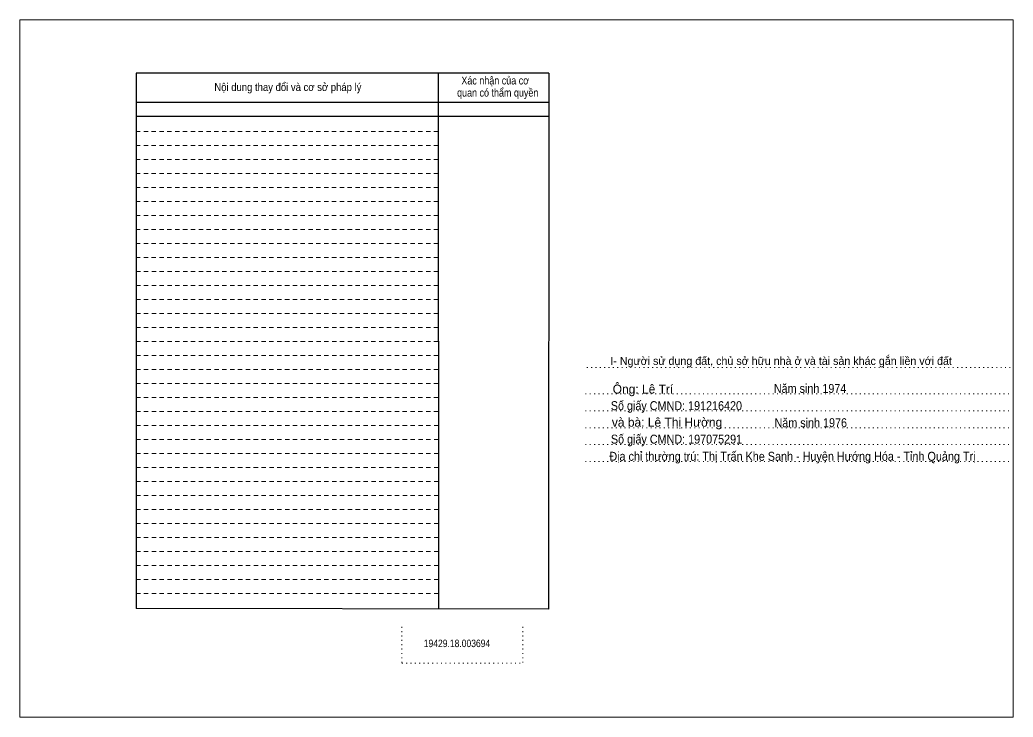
# Model space of a CAD drawing. Header units: metres. Extents: x 551103 to 552438, y 1839251 to 1839432.
# Drawn here: x 551103.1 to 551308.3, y 1839256 to 1839400 of the extents above; entities that cross this region are included whole.
import ezdxf
from ezdxf.enums import TextEntityAlignment as Align

# ---------------------------------------------------------------- set-up
doc = ezdxf.new("R2010")
doc.units = ezdxf.units.M
doc.header["$LTSCALE"] = 0.6
doc.linetypes.add('DOTTED', pattern=[1.5, 0.3, -1.2])
doc.linetypes.add('SHORT_DASHED', pattern=[2.7, 1.5, -1.2])
for name, color, linetype, lineweight in [('1', 7, 'DOTTED', 13), ('18', 7, 'Continuous', 25), ('2', 7, 'SHORT_DASHED', 13), ('28', 7, 'Continuous', 25)]:
    doc.layers.add(name, color=color, linetype=linetype, lineweight=lineweight)

msp = doc.modelspace()

# ---------------------------------------------------------------- linework, layer by layer
at = {"layer": '1'}
for p, q in [((551220.24, 1839328.22), (551308.3, 1839328.22)), ((551219.95, 1839322.82), (551308, 1839322.82)), ((551219.95, 1839319.32), (551308, 1839319.32)), ((551219.95, 1839315.82), (551308, 1839315.82)), ((551219.95, 1839312.32), (551308, 1839312.32)), ((551219.95, 1839308.82), (551308, 1839308.82)), ((551182.02, 1839274.68), (551182.02, 1839267.18)), ((551207, 1839274.68), (551207, 1839267.18)), ((551182.02, 1839267.18), (551207, 1839267.18))]:
    msp.add_line(p, q, dxfattribs=at)
at = {"layer": '1', "linetype": 'Continuous'}
for points in [[(551103.11, 1839256.04), (551308.31, 1839256.04), (551308.31, 1839400.04), (551103.11, 1839400.04)], [(551103.11, 1839400.04), (551308.31, 1839400.04), (551308.31, 1839256.04), (551103.11, 1839256.04)], [(551103.11, 1839256.04), (551308.31, 1839256.04), (551308.31, 1839400.04), (551103.11, 1839400.04)]]:
    msp.add_lwpolyline(points, close=True, dxfattribs=at)
at = {"layer": '2', "linetype": 'Continuous', "lineweight": 25}
for p, q in [((551212.38, 1839389), (551127.11, 1839389)), ((551127.11, 1839389), (551127.11, 1839278.48)), ((551189.54, 1839389), (551189.57, 1839278.4)), ((551212.38, 1839382.96), (551127.22, 1839382.96)), ((551212.38, 1839380.08), (551127.22, 1839380.08))]:
    msp.add_line(p, q, dxfattribs=at)
at = {"layer": '2'}
for p, q in [((551189.54, 1839377), (551127.1, 1839377)), ((551189.54, 1839374.12), (551127.1, 1839374.12)), ((551189.54, 1839374.12), (551127.11, 1839374.12)), ((551189.54, 1839371.22), (551127.11, 1839371.22)), ((551189.54, 1839368.32), (551127.11, 1839368.32)), ((551189.54, 1839365.44), (551127.11, 1839365.44)), ((551189.54, 1839362.54), (551127.11, 1839362.54)), ((551189.54, 1839359.66), (551127.11, 1839359.66)), ((551189.55, 1839356.76), (551127.11, 1839356.76)), ((551189.55, 1839353.86), (551127.11, 1839353.86)), ((551189.55, 1839350.98), (551127.11, 1839350.98)), ((551189.56, 1839348.08), (551127.11, 1839348.08)), ((551189.56, 1839345.18), (551127.11, 1839345.18)), ((551189.56, 1839342.3), (551127.11, 1839342.3)), ((551189.56, 1839339.4), (551127.11, 1839339.4)), ((551189.56, 1839336.52), (551127.11, 1839336.52)), ((551189.56, 1839333.62), (551127.11, 1839333.62)), ((551189.56, 1839330.72), (551127.11, 1839330.72)), ((551189.56, 1839327.84), (551127.11, 1839327.84)), ((551189.56, 1839324.94), (551127.11, 1839324.94)), ((551189.56, 1839322.04), (551127.11, 1839322.04)), ((551189.56, 1839319.16), (551127.11, 1839319.16)), ((551189.57, 1839316.26), (551127.11, 1839316.26)), ((551189.57, 1839313.36), (551127.11, 1839313.36)), ((551189.57, 1839310.48), (551127.11, 1839310.48)), ((551189.57, 1839307.58), (551127.11, 1839307.58)), ((551189.58, 1839304.7), (551127.11, 1839304.7)), ((551189.58, 1839301.8), (551127.11, 1839301.8)), ((551189.58, 1839298.9), (551127.11, 1839298.9)), ((551189.58, 1839296.02), (551127.11, 1839296.02)), ((551189.58, 1839293.12), (551127.11, 1839293.12)), ((551189.58, 1839290.22), (551127.11, 1839290.22)), ((551189.58, 1839287.34), (551127.11, 1839287.34)), ((551189.58, 1839284.44), (551127.11, 1839284.44)), ((551189.58, 1839281.56), (551127.11, 1839281.56))]:
    msp.add_line(p, q, dxfattribs=at)
at = {"layer": '2', "linetype": 'Continuous', "lineweight": 25}
msp.add_lwpolyline([(551212.38, 1839389), (551212.33, 1839278.36), (551127.11, 1839278.48)], dxfattribs=at)

# ---------------------------------------------------------------- texts
at = {"layer": '18', "width": 0.85}
msp.add_text('19429.18.003694', height=1.55, dxfattribs=at).set_placement((551193.415, 1839270.5), align=Align.CENTER)
at = {"layer": '2'}
for s, width, p in [('Xác nhận của cơ', 0.85, (551201.315, 1839386.7)), ('Xác nhận của cơ', 0.85, (551201.315, 1839386.7)), ('Nội dung thay đổi và cơ sở pháp lý', 0.9, (551158.48, 1839385.34)), ('Nội dung thay đổi và cơ sở pháp lý', 0.9, (551158.48, 1839385.34)), (' quan có thẩm quyền', 0.85, (551201.575, 1839384.2)), (' quan có thẩm quyền', 0.85, (551201.575, 1839384.2))]:
    msp.add_text(s, height=1.63, dxfattribs=dict(at, width=width)).set_placement(p, align=Align.CENTER)
at = {"layer": '28'}
for s, height, p in [('I- Người sử dụng đất, chủ sở hữu nhà ở và tài sản khác gắn liền với đất', 1.653, (551260.375, 1839328.78)), ('Ông: Lê Trí', 1.85, (551231.84, 1839322.87)), ('và bà: Lê Thị Hường', 1.85, (551236.815, 1839316.02))]:
    msp.add_text(s, height=height, dxfattribs=at).set_placement(p, align=Align.CENTER)
at = {"layer": '28', "width": 0.9}
for s, height, p in [('Năm sinh 1974', 1.85, (551266.365, 1839323)), ('Số giấy CMND: 191216420', 1.85, (551238.745, 1839319.44)), ('Năm sinh 1976', 1.85, (551266.5, 1839315.92)), ('Số giấy CMND: 197075291', 1.85, (551238.76, 1839312.53)), ('Địa chỉ thường trú: Thị Trấn Khe Sanh - Huyện Hướng Hóa - Tỉnh Quảng Trị', 1.855, (551262.715, 1839308.98))]:
    msp.add_text(s, height=height, dxfattribs=at).set_placement(p, align=Align.CENTER)

doc.saveas('drawing.dxf')
